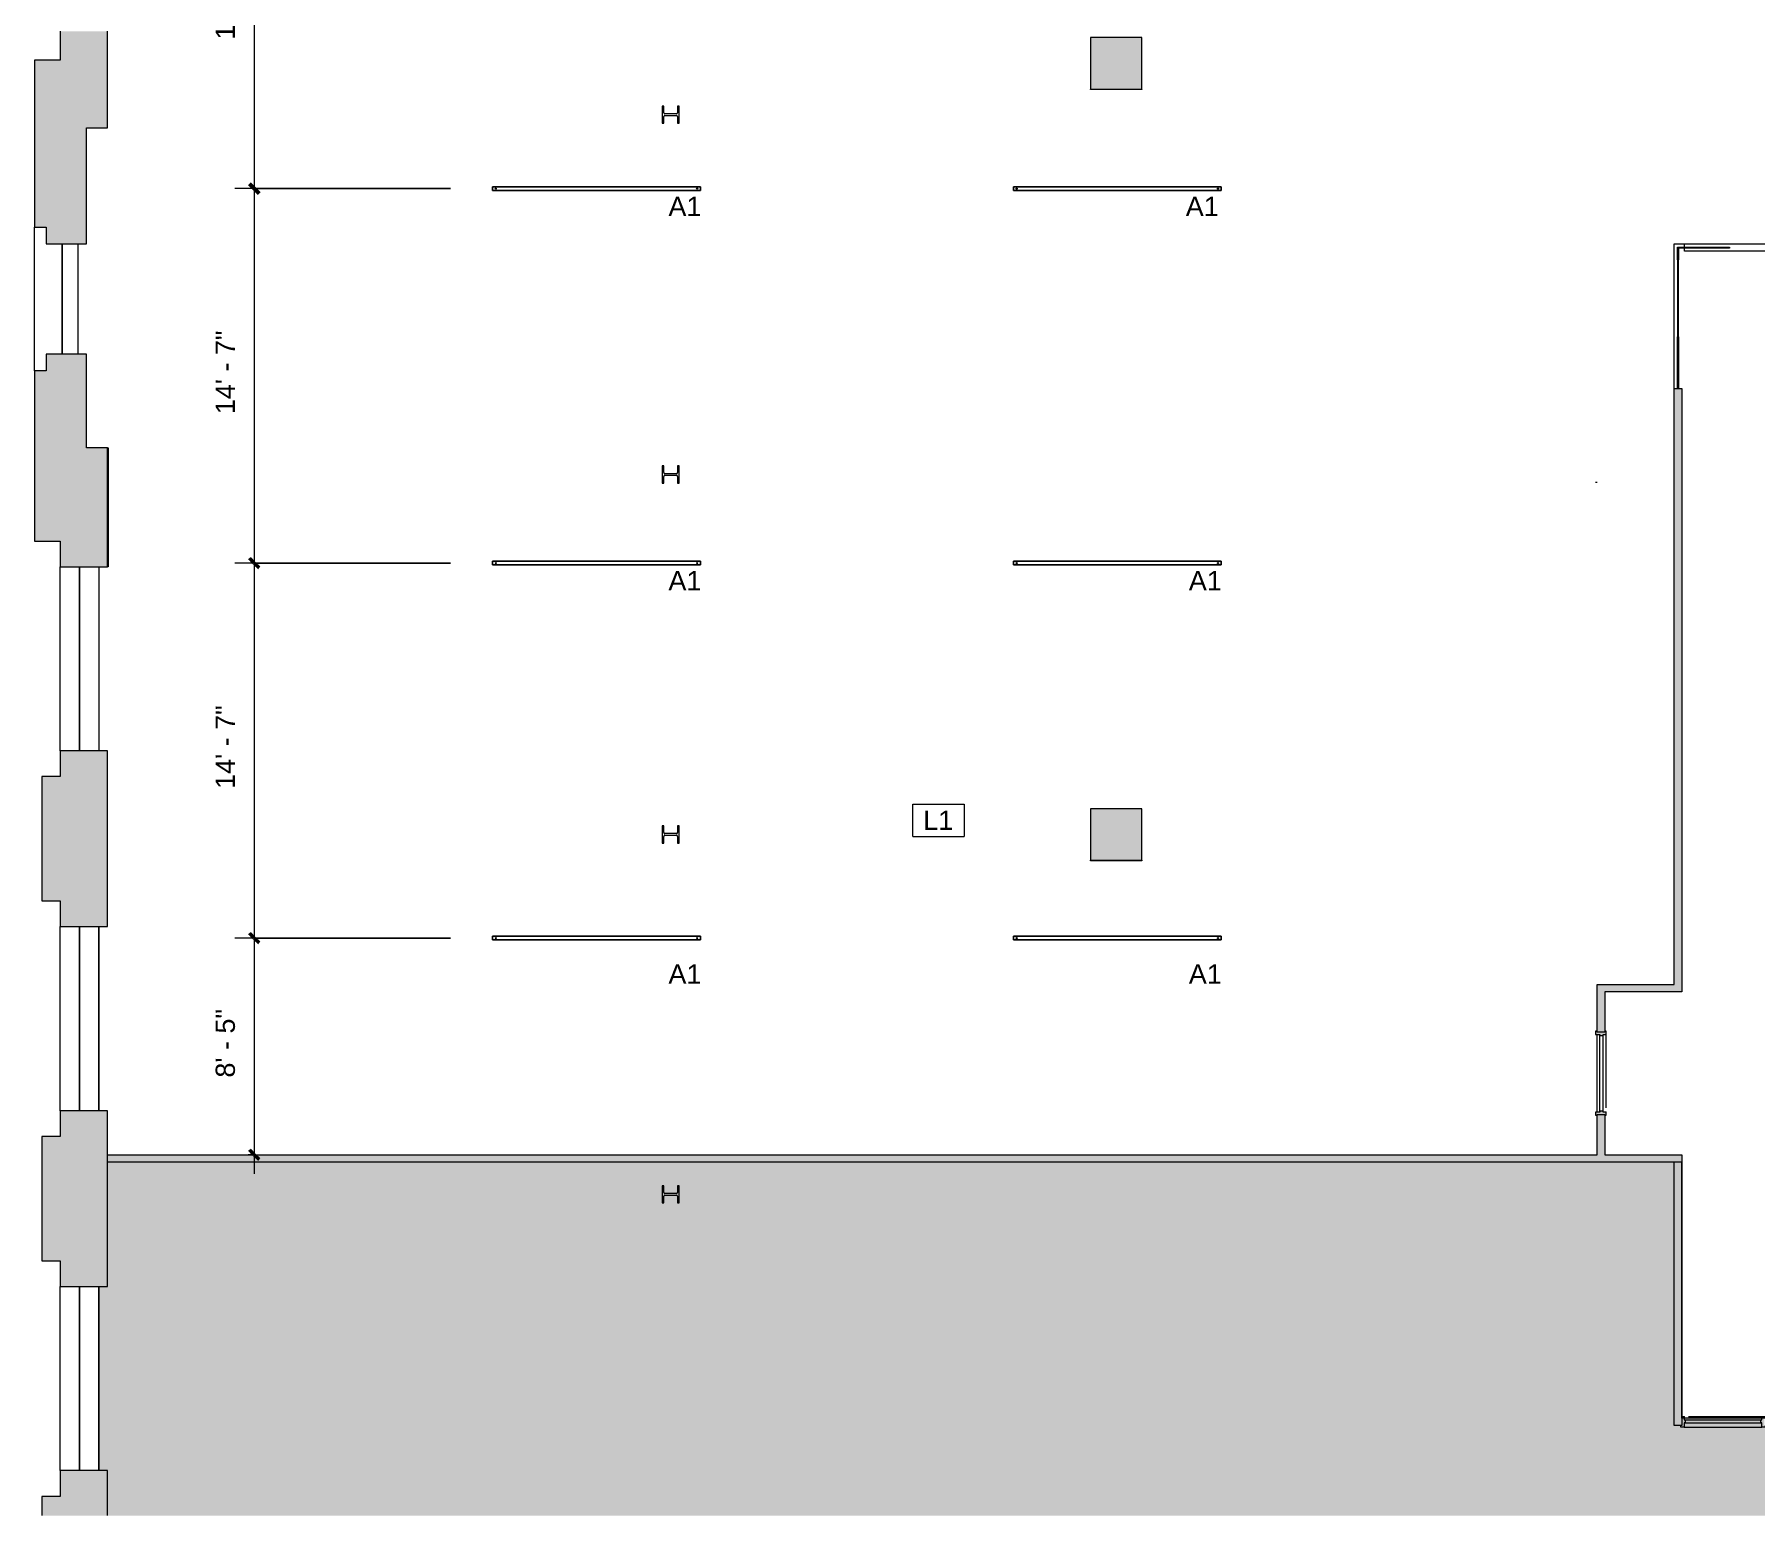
# Model space of a CAD drawing. Header units: inches. Extents: x 0 to 2024, y 708 to 2121.
# Drawn here: x 0 to 803, y 708 to 1399 of the extents above; entities that cross this region are included whole.
import ezdxf

# ---------------------------------------------------------------- set-up
doc = ezdxf.new("R2010")
doc.units = ezdxf.units.IN
doc.header["$MEASUREMENT"] = 0
for name, color, linetype, lineweight in [('A-ANNO-DIMS', 211, 'Continuous', 9), ('A-ANNO-DIMS-96', 211, 'Continuous', 9), ('A-ANNO-KEYN', 231, 'Continuous', 9), ('A-CLNG', 13, 'Continuous', 13), ('A-DETL', 90, 'Continuous', 9), ('A-DETL-GENF', 92, 'Continuous', 9), ('A-DOOR', 31, 'Continuous', 13), ('A-WALL', 113, 'Continuous', 13), ('A-WALL-PATT', 111, 'Continuous', 13), ('CORE', 7, 'Continuous', 9), ('E-LITE-EQPM', 33, 'Continuous', 9), ('E-LITE-EQPM-IDEN', 33, 'Continuous', 9), ('I-WALL', 2, 'Continuous', 13), ('Victor Bldg - 6th Floor_LINK_dwg', 8, 'Continuous', 9), ('WINDOWS', 7, 'Continuous', 9), ('WINDOWS SILL', 7, 'Continuous', 9)]:
    doc.layers.add(name, color=color, linetype=linetype, lineweight=lineweight)
doc.styles.add('Arial', font='arial.ttf', dxfattribs={"height": 9})
doc.styles.add('Swis721 Lt BT', font='swissl.ttf', dxfattribs={"height": 9})
doc.dimstyles.new('OTJ_-_3_32__Linear__1_2__Tolerance', dxfattribs={"dimscale": 12, "dimtxt": 9.497835, "dimasz": 0.375, "dimexe": 0.75, "dimexo": 0.5, "dimgap": 0.5, "dimtad": 1, "dimdec": 1, "dimrnd": 0.5, "dimzin": 3, "dimdsep": 46, "dimlunit": 4, "dimtxsty": 'Swis721 Lt BT', "dimblk1": 'OBLIQUE', "dimblk2": 'OBLIQUE', "dimsah": 1, "dimcen": 0.09, "dimdle": 0.75, "dimazin": 0, "dimtfac": 1, "dimtdec": 4, "dimtix": 1, "dimtmove": 0, "dimatfit": 3, "dimfxl": 1, "dimtvp": 1, "dimfrac": 2, "dimtolj": 1, "dimtzin": 0, "dimarcsym": 2})

# ---------------------------------------------------------------- blocks, each defined once
blk = doc.blocks.new('Door - Single - Solid Door-V3-Level 06  RCP')
at = {"layer": 'A-DOOR'}
h = blk.add_hatch(color=250, dxfattribs=at)
h.paths.add_polyline_path([(23.24, -2.41), (23.62, -2.41), (23.62, -1.66), (23.24, -1.66), (23.24, 1.84), (23.62, 1.84), (23.62, 2.59), (22.12, 2.59), (22.12, 1.09), (21.62, 1.09), (21.62, -0.41), (22.12, -0.41), (22.12, -2.41)], flags=0)
h.paths.add_polyline_path([(-15.26, -2.41), (-14.13, -2.41), (-14.13, -0.41), (-13.63, -0.41), (-13.63, 1.09), (-14.13, 1.09), (-14.13, 2.59), (-15.26, 2.59), (-15.26, -1.66), (-15.63, -1.66), (-15.63, -2.41)], flags=0)
at = {"layer": 'A-DOOR', "color": 8, "lineweight": 20}
for p, q in [((-15.26, 2.59), (-14.13, 2.59)), ((-14.13, 2.59), (-14.13, 1.09)), ((-14.13, 1.09), (-13.63, 1.09)), ((-13.63, 1.09), (-13.63, -0.41)), ((21.62, -0.41), (21.62, 1.09)), ((21.62, 1.09), (22.12, 1.09)), ((22.12, 1.09), (22.12, 2.59)), ((22.12, 2.59), (23.62, 2.59)), ((23.62, 2.59), (23.62, 1.84)), ((-15.63, -2.41), (-15.63, -1.66)), ((-14.13, -2.41), (-15.63, -2.41)), ((-13.63, -0.41), (-14.13, -0.41)), ((-14.13, -0.41), (-14.13, -2.41)), ((22.12, -0.41), (21.62, -0.41)), ((22.12, -2.41), (22.12, -0.41)), ((23.62, -2.41), (22.12, -2.41)), ((23.62, -1.66), (23.62, -2.41))]:
    blk.add_line(p, q, dxfattribs=at)
at = {"layer": 'A-DOOR', "lineweight": 9}
for p, q in [((-14.13, 2.59), (-14.01, 2.59)), ((-13.63, 1.09), (21.62, 1.09)), ((-12.06, 2.59), (22.12, 2.59)), ((-14.13, -2.41), (22.12, -2.41)), ((-13.63, -0.41), (21.62, -0.41))]:
    blk.add_line(p, q, dxfattribs=at)
blk = doc.blocks.new('Door - Single - Solid Door-V4-Level 06  RCP')
at = {"layer": 'A-DOOR'}
h = blk.add_hatch(color=250, dxfattribs=at)
h.paths.add_polyline_path([(-15.63, 2.41), (-15.63, 1.66), (-15.26, 1.66), (-15.26, -1.84), (-15.63, -1.84), (-15.63, -2.59), (-14.13, -2.59), (-14.13, -1.09), (-13.63, -1.09), (-13.63, 0.41), (-14.13, 0.41), (-14.13, 2.41), (-15.26, 2.41)], flags=0)
h.paths.add_polyline_path([(21.62, -1.09), (22.12, -1.09), (22.12, -2.59), (23.62, -2.59), (23.62, -1.84), (23.24, -1.83), (23.24, 1.66), (23.62, 1.66), (23.62, 2.41), (22.12, 2.41), (22.12, 0.41), (21.62, 0.41), (21.62, -0.76)], flags=0)
at = {"layer": 'A-DOOR', "color": 8, "lineweight": 20}
for p, q in [((-14.13, 2.41), (-15.63, 2.41)), ((-15.63, 2.41), (-15.63, 1.66)), ((-14.13, 0.41), (-14.13, 2.41)), ((-13.63, 0.41), (-14.13, 0.41)), ((-13.63, -1.09), (-13.63, 0.41)), ((21.62, 0.41), (21.62, -1.09)), ((22.12, 0.41), (21.62, 0.41)), ((22.12, 2.41), (22.12, 0.41)), ((23.62, 2.41), (22.12, 2.41)), ((23.62, 1.66), (23.62, 2.41)), ((-15.63, -1.84), (-15.63, -2.59)), ((-15.63, -2.59), (-14.13, -2.59)), ((-14.13, -1.09), (-13.63, -1.09)), ((-14.13, -2.59), (-14.13, -1.09)), ((21.62, -1.09), (22.12, -1.09)), ((22.12, -1.09), (22.12, -2.59)), ((22.12, -2.59), (23.62, -2.59)), ((23.62, -2.59), (23.62, -1.84))]:
    blk.add_line(p, q, dxfattribs=at)
at = {"layer": 'A-DOOR', "lineweight": 9}
for p, q in [((-13.63, 0.41), (21.62, 0.41)), ((-14.13, -2.59), (-14.01, -2.59)), ((-13.63, -1.09), (21.62, -1.09)), ((-12.06, -2.59), (22.12, -2.59))]:
    blk.add_line(p, q, dxfattribs=at)
blk = doc.blocks.new('Victor Bldg - 6th Floor_LINK_dwg-6972721-Level 06  RCP')
at = {"layer": 'A-WALL-PATT', "color": 7, "lineweight": 9}
blk.add_line((728.72, 1189.93), (729.5, 1189.93), dxfattribs=at)
at = {"layer": 'CORE'}
for p, q in [((299.75, 1361.93), (294.25, 1361.93)), ((294.25, 1361.18), (299.75, 1361.18)), ((299.75, 1193.93), (294.25, 1193.93)), ((294.25, 1193.18), (299.75, 1193.18)), ((299.75, 1025.88), (294.25, 1025.88)), ((294.25, 1025.12), (299.75, 1025.12)), ((299.75, 857.88), (294.25, 857.88)), ((294.25, 857.12), (299.75, 857.12))]:
    blk.add_line(p, q, dxfattribs=at)
at = {"layer": 'CORE', "flags": 128}
for points in [[(293.75, 1362.43), (293.75, 1365.56), (293, 1365.56), (293, 1357.56), (293.75, 1357.56), (293.75, 1360.68)], [(300.25, 1360.68), (300.25, 1357.56), (301, 1357.56), (301, 1365.56), (300.25, 1365.56), (300.25, 1362.43)], [(293.75, 1194.43), (293.75, 1197.56), (293, 1197.56), (293, 1189.56), (293.75, 1189.56), (293.75, 1192.68)], [(300.25, 1192.68), (300.25, 1189.56), (301, 1189.56), (301, 1197.56), (300.25, 1197.56), (300.25, 1194.43)], [(293.75, 1026.38), (293.75, 1029.5), (293, 1029.5), (293, 1021.5), (293.75, 1021.5), (293.75, 1024.62)], [(300.25, 1024.62), (300.25, 1021.5), (301, 1021.5), (301, 1029.5), (300.25, 1029.5), (300.25, 1026.38)], [(293.75, 858.38), (293.75, 861.5), (293, 861.5), (293, 853.5), (293.75, 853.5), (293.75, 856.62)], [(300.25, 856.62), (300.25, 853.5), (301, 853.5), (301, 861.5), (300.25, 861.5), (300.25, 858.38)]]:
    blk.add_lwpolyline(points, dxfattribs=at)
at = {"layer": 'CORE'}
for centre, start, end in [((294.25, 1362.43), 180, 270), ((294.25, 1360.68), 90, 180), ((299.75, 1362.43), 270, 0), ((299.75, 1360.68), 0, 90), ((294.25, 1194.43), 180, 270), ((294.25, 1192.68), 90, 180), ((299.75, 1194.43), 270, 0), ((299.75, 1192.68), 0, 90), ((294.25, 1026.38), 180, 270), ((294.25, 1024.62), 90, 180), ((299.75, 1026.38), 270, 0), ((299.75, 1024.62), 0, 90), ((294.25, 858.38), 180, 270), ((294.25, 856.62), 90, 180), ((299.75, 858.38), 270, 0), ((299.75, 856.62), 0, 90)]:
    blk.add_arc(centre, 0.5, start, end, dxfattribs=at)
at = {"layer": 'WINDOWS'}
for p, q in [((12.88, 1249.75), (12.88, 1301.25)), ((13.12, 1249.75), (13.12, 1301.25)), ((21, 1064.5), (21, 1150.5)), ((21.25, 1064.5), (21.25, 1150.5)), ((21, 896.5), (21, 982.5)), ((21.25, 896.5), (21.25, 982.5)), ((21, 728.5), (21, 814.5)), ((21.25, 728.5), (21.25, 814.5))]:
    blk.add_line(p, q, dxfattribs=at)
at = {"layer": 'WINDOWS SILL'}
for p, q in [((0, 1242), (0, 1309)), ((20.25, 1301.25), (20.25, 1249.75)), ((12, 1064.5), (12, 1150.5)), ((30, 1150.5), (30, 1064.5)), ((12, 896.5), (12, 982.5)), ((12, 728.5), (12, 814.5))]:
    blk.add_line(p, q, dxfattribs=at)
at = {"layer": 'WINDOWS SILL', "flags": 128}
blk.add_lwpolyline([(30, 896.5), (30, 982.5)], close=True, dxfattribs=at)
blk.add_lwpolyline([(30, 814.5), (30, 728.5), (30, 814.5), (30, 728.5)], dxfattribs=at)
blk = doc.blocks.new('L-Pendant-Axis-Sculpt-Direct_Indirect - SCDI-F-8-4584194-Level 06  RCP')
at = {"layer": 'A-DETL-GENF'}
for p, q in [((48.5, 0.875), (-48.5, 0.875)), ((-48.5, 0.875), (-48.5, -0.875)), ((-48.5, 0.875), (48.5, 0.875)), ((-48.5, -0.875), (-48.5, 0.875)), ((48.5, -0.875), (48.5, 0.875)), ((48.5, 0.875), (48.5, -0.875)), ((-48.5, -0.875), (48.5, -0.875)), ((48.5, -0.875), (-48.5, -0.875))]:
    blk.add_line(p, q, dxfattribs=at)
for centre in [(-47, 0), (47, 0)]:
    blk.add_circle(centre, 0.25, dxfattribs=at)
blk = doc.blocks.new('DIMBLOCK4-Level 06  RCP')
at = {"layer": 'A-ANNO-DIMS-96', "lineweight": 50}
for p, q in [((102.61, 1501.84), (100.36, 1504.09)), ((102.61, 1501.84), (104.86, 1499.59)), ((102.61, 1327.01), (100.36, 1329.26)), ((102.61, 1327.01), (104.86, 1324.76))]:
    blk.add_line(p, q, dxfattribs=at)
at = {"layer": 'A-ANNO-DIMS-96'}
for p, q in [((194.26, 1501.84), (93.61, 1501.84)), ((102.61, 1501.84), (102.61, 1327.01)), ((102.61, 1501.84), (194.26, 1501.84)), ((194.26, 1327.01), (93.61, 1327.01)), ((102.61, 1327.01), (194.26, 1327.01))]:
    blk.add_line(p, q, dxfattribs=at)
at = {"layer": 'A-ANNO-DIMS-96', "color": 0, "insert": (84.59, 1396.56), "char_height": 9, "width": 42.8759, "attachment_point": 1, "rotation": 90, "line_spacing_factor": 1.005062, "style": 'Swis721 Lt BT'}
blk.add_mtext('14\' - 7"', dxfattribs=at)
blk = doc.blocks.new('_Oblique')
at = {"color": 0, "linetype": 'ByBlock', "lineweight": -2}
blk.add_line((-0.5, -0.5), (0.5, 0.5), dxfattribs=at)
blk = doc.blocks.new('DIMBLOCK5-Level 06  RCP')
at = {"layer": 'A-ANNO-DIMS-96'}
for p, q in [((194.26, 1327.01), (93.61, 1327.01)), ((102.61, 1327.01), (102.61, 1152.18)), ((102.61, 1327.01), (194.26, 1327.01)), ((194.26, 1152.18), (93.61, 1152.18)), ((102.61, 1152.18), (194.26, 1152.18))]:
    blk.add_line(p, q, dxfattribs=at)
at = {"layer": 'A-ANNO-DIMS-96', "lineweight": 50}
for p, q in [((102.61, 1327.01), (100.36, 1329.26)), ((102.61, 1327.01), (104.86, 1324.76)), ((102.61, 1152.18), (100.36, 1154.43)), ((102.61, 1152.18), (104.86, 1149.93))]:
    blk.add_line(p, q, dxfattribs=at)
at = {"layer": 'A-ANNO-DIMS-96', "color": 0, "insert": (84.59, 1221.73), "char_height": 9, "width": 42.8759, "attachment_point": 1, "rotation": 90, "line_spacing_factor": 1.005062, "style": 'Swis721 Lt BT'}
blk.add_mtext('14\' - 7"', dxfattribs=at)
blk = doc.blocks.new('DIMBLOCK6-Level 06  RCP')
at = {"layer": 'A-ANNO-DIMS-96'}
for p, q in [((194.26, 1152.18), (93.61, 1152.18)), ((102.61, 1152.18), (102.61, 977.11)), ((102.61, 1152.18), (194.26, 1152.18)), ((194.26, 977.11), (93.61, 977.11)), ((102.61, 977.11), (194.26, 977.11))]:
    blk.add_line(p, q, dxfattribs=at)
at = {"layer": 'A-ANNO-DIMS-96', "lineweight": 50}
for p, q in [((102.61, 1152.18), (100.36, 1154.43)), ((102.61, 1152.18), (104.86, 1149.93)), ((102.61, 977.11), (100.36, 979.36)), ((102.61, 977.11), (104.86, 974.86))]:
    blk.add_line(p, q, dxfattribs=at)
at = {"layer": 'A-ANNO-DIMS-96', "color": 0, "insert": (84.59, 1046.78), "char_height": 9, "width": 42.8759, "attachment_point": 1, "rotation": 90, "line_spacing_factor": 1.005062, "style": 'Swis721 Lt BT'}
blk.add_mtext('14\' - 7"', dxfattribs=at)
blk = doc.blocks.new('DIMBLOCK7-Level 06  RCP')
at = {"layer": 'A-ANNO-DIMS-96'}
for p, q in [((194.26, 977.11), (93.61, 977.11)), ((102.61, 977.11), (102.61, 867)), ((102.61, 977.11), (194.26, 977.11)), ((99.79, 876), (111.61, 876)), ((102.61, 876), (99.79, 876))]:
    blk.add_line(p, q, dxfattribs=at)
at = {"layer": 'A-ANNO-DIMS-96', "lineweight": 50}
for p, q in [((102.61, 977.11), (100.36, 979.36)), ((102.61, 977.11), (104.86, 974.86)), ((102.61, 876), (100.36, 878.25)), ((102.61, 876), (104.86, 873.75))]:
    blk.add_line(p, q, dxfattribs=at)
at = {"layer": 'A-ANNO-DIMS-96', "color": 0, "insert": (84.59, 912), "char_height": 9, "width": 34.9159, "attachment_point": 1, "rotation": 90, "line_spacing_factor": 1.005062, "style": 'Swis721 Lt BT'}
blk.add_mtext('8\' - 5"', dxfattribs=at)
blk = doc.blocks.new('Keynote Tag - Keynote Number - Boxed-135510-Level 06  RCP')
at = {"layer": 'A-ANNO-KEYN'}
for p, q in [((-0.125, -0.0792), (-0.125, 0.0781)), ((-0.125, 0.0781), (0.125, 0.0781)), ((0.125, 0.0781), (0.125, -0.0792)), ((-0.125, -0.0792), (0.125, -0.0792))]:
    blk.add_line(p, q, dxfattribs=at)

msp = doc.modelspace()

# ---------------------------------------------------------------- hatches: boundary and pattern name
at = {"layer": 'A-DETL-GENF'}
h = msp.add_hatch(color=7, dxfattribs=at)
h.paths.add_polyline_path([(22.25, 707.52), (34.12, 707.52), (34.12, 728.5), (12, 728.5), (12, 716.5), (3.5, 716.5), (3.5, 707.52), (14.84, 707.52)], flags=0)
h.paths.add_polyline_path([(12, 814.5), (34.12, 814.5), (34.12, 896.5), (12, 896.5), (12, 884.5), (3.5, 884.5), (3.5, 826.5), (12, 826.5)], flags=0)
h.paths.add_polyline_path([(12, 982.5), (34.12, 982.5), (34.12, 1064.5), (12, 1064.5), (12, 1052.5), (3.5, 1052.5), (3.5, 994.5), (12, 994.5)], flags=0)
h.paths.add_polyline_path([(493, 1013.5), (517, 1013.5), (517, 1037.5), (493, 1037.5), (493, 1013.75)], flags=0)
h.paths.add_polyline_path([(30, 1150.5), (34.12, 1150.5), (34.12, 1206), (24.38, 1206), (24.38, 1249.75), (5.5, 1249.75), (5.5, 1242), (0, 1242), (0, 1162.5), (12, 1162.5), (12, 1150.5), (24.38, 1150.5)], flags=0)
h.paths.add_polyline_path([(5.5, 1301.25), (24.38, 1301.25), (24.38, 1355.38), (34.12, 1355.38), (34.12, 1400.5), (12, 1400.5), (12, 1387), (0, 1387), (0, 1309), (5.5, 1309)], flags=0)
h.paths.add_polyline_path([(1439.5, 1371.5), (1455, 1371.5), (1455, 1399.5), (1427, 1399.5), (1427, 1371.5), (1429, 1371.5)], flags=0)
h.paths.add_polyline_path([(1787, 1371.5), (1815, 1371.5), (1815, 1399.5), (1787, 1399.5), (1787, 1398.43)], flags=0)
h.paths.add_polyline_path([(853, 1373.5), (853, 1397.5), (829, 1397.5), (829, 1373.5)], flags=0)
h.paths.add_polyline_path([(493, 1373.5), (517, 1373.5), (517, 1397.5), (493, 1397.5), (493, 1373.75)], flags=0)
h.paths.add_polyline_path([(1093, 1373.5), (1093, 1397.5), (1069, 1397.5), (1069, 1373.5)], flags=0)
h.paths.add_polyline_path([(12, 1486.5), (34.12, 1486.5), (34.12, 1568.5), (12, 1568.5), (12, 1555), (3.5, 1555), (3.5, 1500), (12, 1500)], flags=0)
h.paths.add_polyline_path([(12, 1654.5), (34.12, 1654.5), (34.12, 1736.5), (12, 1736.5), (12, 1723), (3.5, 1723), (3.5, 1668), (12, 1668)], flags=0)
h.paths.add_polyline_path([(1787, 1731.5), (1815, 1731.5), (1815, 1759.5), (1787, 1759.5), (1787, 1733.5)], flags=0)
h.paths.add_polyline_path([(493, 1733.5), (517, 1733.5), (517, 1757.5), (493, 1757.5), (493, 1733.75)], flags=0)
h.paths.add_polyline_path([(1429, 1733.5), (1453, 1733.5), (1453, 1757.5), (1429, 1757.5)], flags=0)
h.paths.add_polyline_path([(1080.57, 1733.5), (1093, 1733.5), (1093, 1757.5), (1069, 1757.5), (1069, 1733.5)], flags=0)
h.paths.add_polyline_path([(853, 1733.5), (853, 1757.5), (829, 1757.5), (829, 1733.5)], flags=0)
h.paths.add_polyline_path([(24.38, 1822.5), (34.12, 1822.5), (34.12, 1872.5), (24.38, 1872.5), (24.38, 1923.25), (5.5, 1923.25), (5.5, 1915.5), (0, 1915.5), (0, 1836), (12, 1836), (12, 1822.5)], flags=0)
h.paths.add_polyline_path([(24.38, 1974.75), (24.38, 2031.38), (37.25, 2031.38), (37.25, 2049.5), (29.5, 2049.5), (29.5, 2055), (0, 2055), (0, 1982.5), (5.5, 1982.5), (5.5, 1974.75), (20.25, 1974.75)], flags=0)
h.paths.add_polyline_path([(679, 2021.5), (703, 2021.5), (703, 2035.5), (723, 2035.5), (723, 2051.5), (659, 2051.5), (659, 2035.5), (679, 2035.5)], flags=0)
h.paths.add_polyline_path([(1776.5, 2021.5), (1783, 2021.5), (1783, 2035.5), (1803, 2035.5), (1803, 2051.5), (1739, 2051.5), (1739, 2035.5), (1759, 2035.5), (1759, 2021.5)], flags=0)
h.paths.add_polyline_path([(1423, 2021.5), (1423, 2035.5), (1443, 2035.5), (1443, 2051.5), (1379, 2051.5), (1379, 2035.5), (1399, 2035.5), (1399, 2021.5), (1416.5, 2021.5)], flags=0)
h.paths.add_polyline_path([(1039, 2021.5), (1063, 2021.5), (1063, 2035.5), (1083, 2035.5), (1083, 2051.5), (1019, 2051.5), (1019, 2035.5), (1039, 2035.5)], flags=0)
h.paths.add_polyline_path([(493, 2021.5), (517, 2021.5), (517, 2035.5), (543, 2035.5), (543, 2051.5), (480, 2051.5), (480, 2052.5), (447.75, 2052.5), (447.75, 2031.38), (493, 2031.38)], flags=0)
h.paths.add_polyline_path([(88.75, 2031.38), (135.25, 2031.38), (135.25, 2052.5), (126.25, 2052.5), (126.25, 2055), (96.5, 2055), (96.5, 2049.5), (88.75, 2049.5), (88.75, 2035.5)], flags=0)
h.paths.add_polyline_path([(226.75, 2031.38), (226.75, 2052.5), (177.75, 2052.5), (177.75, 2031.38), (216.77, 2031.38)], flags=0)
h.paths.add_polyline_path([(407.75, 2031.38), (407.75, 2052.5), (360.75, 2052.5), (360.75, 2031.38)], flags=0)
h.paths.add_polyline_path([(269.38, 2031.38), (318.25, 2031.38), (318.25, 2052.5), (269.38, 2052.5), (269.38, 2031.63)], flags=0)
h.paths.add_polyline_path([(604, 2035.5), (604, 2047.5), (598, 2047.5), (598, 2035.5)], flags=0)
h.paths.add_polyline_path([(784, 2035.5), (784, 2047.5), (778, 2047.5), (778, 2035.5)], flags=0)
h.paths.add_polyline_path([(903, 2035.5), (903, 2051.5), (839, 2051.5), (839, 2035.5)], flags=0)
h.paths.add_polyline_path([(964, 2035.5), (964, 2047.5), (958, 2047.5), (958, 2035.5)], flags=0)
h.paths.add_polyline_path([(1983, 2035.5), (1983, 2051.5), (1919, 2051.5), (1919, 2035.5)], flags=0)
h.paths.add_polyline_path([(1864, 2035.5), (1864, 2047.5), (1858, 2047.5), (1858, 2035.5)], flags=0)
h.paths.add_polyline_path([(1504, 2035.5), (1504, 2047.5), (1498, 2047.5), (1498, 2035.5)], flags=0)
h.paths.add_polyline_path([(1678, 2035.5), (1684, 2035.5), (1684, 2047.5), (1678, 2047.5)], flags=0)
h.paths.add_polyline_path([(1623, 2035.5), (1623, 2051.5), (1559, 2051.5), (1559, 2035.5)], flags=0)
h.paths.add_polyline_path([(1263, 2035.5), (1263, 2051.5), (1199, 2051.5), (1199, 2035.5)], flags=0)
h.paths.add_polyline_path([(1138, 2035.5), (1144, 2035.5), (1144, 2047.5), (1138, 2047.5)], flags=0)
h.paths.add_polyline_path([(1324, 2035.5), (1324, 2047.5), (1318, 2047.5), (1318, 2035.5)], flags=0)
h = msp.add_hatch(color=9, dxfattribs=at)
h.paths.add_polyline_path([(767.84, 707.52), (2023.53, 707.52), (2023.53, 2035.5), (1783, 2035.5), (1783, 2021.5), (1759, 2021.5), (1759, 2035.5), (1443, 2035.5), (1443, 1757.5), (1453, 1757.5), (1453, 1733.5), (1443, 1733.5), (1443, 1399.5), (1455, 1399.5), (1455, 1371.5), (1443, 1371.5), (1443, 1301.25), (1883.86, 1301.25), (1883.86, 1238), (1986, 1238), (1986, 749.5), (807.87, 749.5), (807.87, 748.75), (806.37, 748.75), (806.37, 750.75), (805.87, 750.75), (805.87, 752.25), (806.37, 752.25), (806.37, 753), (770.12, 753), (770.12, 752.25), (770.62, 752.25), (770.62, 750.75), (770.12, 750.75), (770.12, 748.75), (768.62, 748.75), (768.62, 749.5), (765.5, 749.5), (765.5, 872.5), (34.12, 872.5), (34.12, 814.5), (30, 814.5), (30, 728.5), (34.12, 728.5), (34.12, 707.52), (765.5, 707.52)], flags=0)
h.paths.add_polyline_path([(1004.38, 813), (1040.63, 813), (1040.63, 813.75), (1040.13, 813.75), (1040.13, 815.25), (1040.63, 815.25), (1040.63, 818.38), (1042.12, 818.38), (1042.12, 817.63), (1052.5, 817.63), (1052.5, 912.5), (993, 912.5), (993, 951.5), (907.38, 951.5), (907.38, 817.63), (1002.88, 817.63), (1002.88, 818.38), (1004.38, 818.38), (1004.38, 815.25), (1004.88, 815.25), (1004.88, 813.75), (1004.38, 813.75)], flags=0)
h.paths.add_polyline_path([(899.19, 813), (899.19, 815.38), (898.69, 815.38), (898.69, 816.88), (899.19, 816.88), (899.19, 818.38), (900.69, 818.38), (900.69, 817.63), (902.75, 817.63), (902.75, 951.5), (833.62, 951.5), (833.62, 817.63), (861.44, 817.63), (861.44, 818.38), (862.94, 818.38), (862.94, 816.88), (863.44, 816.88), (863.44, 815.38), (862.94, 815.38), (862.94, 813), (899.06, 813)], flags=0)
h.paths.add_polyline_path([(1286.13, 813), (1286.63, 813), (1286.63, 814.75), (1286.13, 814.75), (1286.13, 816.25), (1286.63, 816.25), (1286.63, 817.75), (1288.13, 817.75), (1288.13, 817), (1321.5, 817), (1321.5, 865.13), (1290.75, 865.13), (1290.75, 912.5), (1058.5, 912.5), (1058.5, 817), (1248.88, 817), (1248.88, 817.75), (1250.38, 817.75), (1250.38, 816.25), (1250.88, 816.25), (1250.88, 814.75), (1250.38, 814.75), (1250.38, 813), (1260.07, 813)], flags=0)
h.paths.add_polyline_path([(1737.13, 818), (1947.62, 818), (1947.62, 994.5), (1842, 994.5), (1842, 1002.5), (1843.49, 1002.5), (1843.49, 1138.5), (1842, 1138.5), (1842, 1141.5), (1737.13, 1141.5), (1737.13, 818.38)], flags=0)
h.paths.add_polyline_path([(1977, 818), (1977, 994.5), (1953.63, 994.5), (1953.63, 818)], flags=0)
h.paths.add_polyline_path([(1637.5, 818), (1730.13, 818), (1730.13, 1140.5), (1637.5, 1140.5), (1637.5, 1106.5), (1630.5, 1106.5), (1630.5, 1064.5), (1637.5, 1064.5), (1637.5, 1001.5), (1630.5, 1001.5), (1630.5, 959.5), (1637.5, 959.5), (1637.5, 897.5), (1630.5, 897.5), (1630.5, 855.5), (1637.5, 855.5), (1637.5, 820.08)], flags=0)
h.paths.add_polyline_path([(1388.5, 818), (1484.5, 818), (1484.5, 855.5), (1491.5, 855.5), (1491.5, 897.5), (1484.5, 897.5), (1484.5, 959.5), (1491.5, 959.5), (1491.5, 1001.5), (1484.5, 1001.5), (1484.5, 1064.5), (1491.5, 1064.5), (1491.5, 1106.5), (1484.5, 1106.5), (1484.5, 1153.5), (1388.5, 1153.5), (1388.5, 1106.5), (1381.5, 1106.5), (1381.5, 1143.5), (1321.5, 1143.5), (1321.5, 1013.5), (1323.13, 1013.5), (1323.13, 1014.25), (1324.63, 1014.25), (1324.65, 1012.75), (1325.13, 1012.75), (1325.13, 1011.25), (1324.63, 1011.25), (1324.63, 1008.5), (1360.88, 1008.5), (1360.88, 1011.25), (1360.38, 1011.25), (1360.38, 1012.75), (1360.88, 1012.75), (1360.88, 1014.25), (1362.38, 1014.25), (1362.38, 1013.5), (1381.5, 1013.5), (1381.5, 1064.5), (1388.5, 1064.5), (1388.5, 882.68)], flags=0)
h.paths.add_polyline_path([(1294.25, 868.63), (1318, 868.63), (1318, 912.5), (1294.25, 912.5), (1294.25, 882.68)], flags=0)
h.paths.add_polyline_path([(1023.22, 916), (1023.22, 936.5), (1026.38, 936.5), (1026.38, 1013.5), (1029.88, 1013.5), (1029.88, 936.5), (1038.55, 936.5), (1038.55, 1013.5), (1036, 1013.5), (1036, 1234.5), (867.38, 1234.5), (867.38, 957.5), (993, 957.5), (993, 1017.5), (1016.5, 1017.5), (1016.5, 1013.5), (997, 1013.5), (997, 916)], flags=0)
h.paths.add_polyline_path([(1109.89, 924.5), (1257.5, 924.5), (1257.5, 960.5), (1261, 960.5), (1261, 928), (1317.25, 928), (1317.25, 929.12), (1318.75, 929.12), (1318.75, 929.62), (1320.25, 929.62), (1320.25, 929.12), (1321.5, 929.12), (1321.5, 965.37), (1320.25, 965.37), (1320.25, 964.87), (1318.75, 964.87), (1318.75, 965.37), (1317.25, 965.37), (1317.25, 966.87), (1318, 966.87), (1318, 1004.12), (1261, 1004.12), (1261, 1009.12), (1318, 1009.12), (1318, 1066.12), (1042, 1066.12), (1042, 1013.5), (1042.05, 1013.5), (1042.05, 936.5), (1047.22, 936.5), (1047.22, 924.5), (1058.5, 924.5)], flags=0)
h.paths.add_polyline_path([(838, 957.5), (861.38, 957.5), (861.38, 1234.5), (838, 1234.5), (838, 962.48)], flags=0)
h.paths.add_polyline_path([(1947.62, 1000.5), (1980, 1000.5), (1980, 1232), (1886.36, 1232), (1886.36, 1230.94), (1887.11, 1230.94), (1887.11, 1229.44), (1885.61, 1229.44), (1885.61, 1228.94), (1884.11, 1228.94), (1884.11, 1229.44), (1880.36, 1229.44), (1880.36, 1193.19), (1884.11, 1193.19), (1884.11, 1193.69), (1885.61, 1193.69), (1885.61, 1193.19), (1887.11, 1193.19), (1887.11, 1191.69), (1886.36, 1191.69), (1886.36, 1138.5), (1885.99, 1138.5), (1885.99, 1000.5), (1924.6, 1000.5)], flags=0)
h.paths.add_polyline_path([(1848.11, 1002.5), (1876.99, 1002.5), (1876.99, 1138.5), (1848.11, 1138.5), (1848.11, 1027.36)], flags=0)
h.paths.add_polyline_path([(1249.2, 1070.12), (1318, 1070.12), (1318, 1080.12), (1042, 1080.12), (1042, 1070.12), (1189.25, 1070.12)], flags=0)
h.paths.add_polyline_path([(1098.22, 1084.12), (1318, 1084.12), (1318, 1149.63), (1317.25, 1149.63), (1317.25, 1151.13), (1319.25, 1151.13), (1319.25, 1151.63), (1320.75, 1151.63), (1320.75, 1151.13), (1322.25, 1151.13), (1322.25, 1149.63), (1321.5, 1149.63), (1321.5, 1147), (1381.5, 1147), (1381.5, 1234.5), (1379.13, 1234.5), (1379.13, 1233.75), (1377.63, 1233.75), (1377.63, 1235.25), (1377.13, 1235.25), (1377.13, 1236.75), (1377.63, 1236.75), (1377.63, 1238), (1341.38, 1238), (1341.38, 1236.75), (1341.88, 1236.75), (1341.88, 1235.25), (1341.38, 1235.25), (1341.38, 1233.75), (1339.88, 1233.75), (1339.88, 1234.5), (1321.5, 1234.5), (1321.5, 1188.88), (1322.25, 1188.88), (1322.25, 1187.38), (1320.75, 1187.38), (1320.75, 1186.88), (1319.25, 1186.88), (1319.25, 1187.38), (1317.25, 1187.38), (1317.25, 1188.88), (1318, 1188.88), (1318, 1199), (1248, 1199), (1248, 1191.75), (1242, 1191.75), (1242, 1215.75), (1104, 1215.75), (1104, 1191.75), (1098, 1191.75), (1098, 1220), (1042, 1220), (1042, 1084.12), (1098, 1084.12)], flags=0)
h.paths.add_polyline_path([(1829.94, 1146.5), (1880.36, 1146.5), (1880.36, 1189.88), (1879.63, 1189.88), (1879.63, 1154), (1828.63, 1154), (1828.63, 1146.5)], flags=0)
h.paths.add_polyline_path([(1767.13, 1146.5), (1767.13, 1233.38), (1636.5, 1233.38), (1636.5, 1147.5), (1737.13, 1147.5), (1737.13, 1146.5), (1765.42, 1146.5)], flags=0)
h.paths.add_polyline_path([(1432.68, 1165.5), (1488, 1165.5), (1488, 1234.5), (1443.88, 1234.5), (1443.88, 1233.75), (1442.38, 1233.75), (1442.38, 1235.25), (1441.88, 1235.25), (1441.88, 1236.75), (1442.38, 1236.75), (1442.38, 1238), (1406.12, 1238), (1406.12, 1236.75), (1406.63, 1236.75), (1406.63, 1235.25), (1406.12, 1235.25), (1406.12, 1233.75), (1404.62, 1233.75), (1404.62, 1234.5), (1402, 1234.5), (1402, 1228.5), (1385, 1228.5), (1385, 1165.5), (1406.25, 1165.5)], flags=0)
h.paths.add_polyline_path([(1248, 1202.5), (1318, 1202.5), (1318, 1234.5), (1248, 1234.5), (1248, 1215.75)], flags=0)
h.paths.add_polyline_path([(1244.5, 1219.75), (1244.5, 1232), (1101.5, 1232), (1101.5, 1219.75), (1242, 1219.75)], flags=0)
h.paths.add_polyline_path([(1087, 1223.5), (1098, 1223.5), (1098, 1234.5), (1042, 1234.5), (1042, 1223.5)], flags=0)
h.paths.add_polyline_path([(1388.5, 1232), (1398.5, 1232), (1398.5, 1234.5), (1385, 1234.5), (1385, 1232)], flags=0)
h.paths.add_polyline_path([(1813.84, 1371.5), (1787, 1371.5), (1787, 1399.5), (1815, 1399.5), (1815, 1371.5)], flags=0)
h.paths.add_polyline_path([(1787, 1731.5), (1787, 1759.5), (1815, 1759.5), (1815, 1731.5)], flags=0)
at = {"layer": 'A-WALL-PATT', "lineweight": 9}
for points in [[(765.5, 952), (769, 952), (769, 1233.75), (765.5, 1233.75), (765.5, 955.5)], [(765.5, 952), (765.5, 955.5), (729.5, 955.5), (729.5, 952), (765.48, 952)], [(729.5, 872.5), (729.5, 876), (34.12, 876), (34.12, 872.5), (474.88, 872.5)], [(732.99, 872.5), (769, 872.5), (769, 876), (729.5, 876), (729.5, 872.5)], [(765.5, 749.5), (769, 749.5), (769, 872.5), (765.5, 872.5), (765.5, 795.1)]]:
    msp.add_hatch(color=7, dxfattribs=at).paths.add_polyline_path(points, flags=0)
h = msp.add_hatch(color=7, dxfattribs=at)
h.paths.add_polyline_path([(732.99, 876), (733, 876), (732.99, 894.75), (729.5, 894.75), (729.5, 876), (732.78, 876)], flags=0)
h.paths.add_polyline_path([(729.5, 933.25), (733, 933.25), (732.99, 952), (729.5, 952)], flags=0)

# ---------------------------------------------------------------- linework, layer by layer
at = {"layer": 'A-CLNG'}
for p, q in [((20.25, 1301.25), (20.25, 1249.75)), ((765.5, 1233.75), (765.5, 1301.25)), ((765.5, 1301.25), (770.25, 1301.25)), ((30, 1150.5), (30, 1064.5)), ((30, 982.5), (30, 896.5)), ((729.5, 895.87), (729.5, 932.12))]:
    msp.add_line(p, q, dxfattribs=at)
at = {"layer": 'A-DETL'}
for p, q in [((12, 1400.5), (12, 1387)), ((34.12, 1355.38), (34.12, 1400.5)), ((517, 1397.5), (493, 1397.5)), ((493, 1397.5), (493, 1373.5)), ((517, 1373.5), (517, 1397.5)), ((12, 1387), (0, 1387)), ((0, 1387), (0, 1309)), ((493, 1373.5), (517, 1373.5)), ((24.38, 1301.25), (24.38, 1355.38)), ((24.38, 1355.38), (34.12, 1355.38)), ((0, 1309), (5.5, 1309)), ((5.5, 1309), (5.5, 1301.25)), ((5.5, 1301.25), (24.38, 1301.25)), ((24.38, 1249.75), (5.5, 1249.75)), ((5.5, 1249.75), (5.5, 1242)), ((24.38, 1206), (24.38, 1249.75)), ((5.5, 1242), (0, 1242)), ((0, 1242), (0, 1162.5)), ((34.12, 1206), (24.38, 1206)), ((34.12, 1150.5), (34.12, 1206)), ((0, 1162.5), (12, 1162.5)), ((12, 1162.5), (12, 1150.5)), ((12, 1150.5), (34.12, 1150.5)), ((34.12, 1064.5), (12, 1064.5)), ((12, 1064.5), (12, 1052.5)), ((34.12, 982.5), (34.12, 1064.5)), ((12, 1052.5), (3.5, 1052.5)), ((3.5, 1052.5), (3.5, 994.5)), ((517, 1037.5), (493, 1037.5)), ((493, 1037.5), (493, 1013.5)), ((517, 1013.5), (517, 1037.5)), ((493, 1013.5), (517, 1013.5)), ((3.5, 994.5), (12, 994.5)), ((12, 994.5), (12, 982.5)), ((12, 982.5), (34.12, 982.5)), ((34.12, 896.5), (12, 896.5)), ((12, 896.5), (12, 884.5)), ((34.12, 814.5), (34.12, 896.5)), ((12, 884.5), (3.5, 884.5)), ((3.5, 884.5), (3.5, 826.5)), ((769, 872.5), (34.12, 872.5)), ((769, 753), (769, 872.5)), ((3.5, 826.5), (12, 826.5)), ((12, 826.5), (12, 814.5)), ((12, 814.5), (34.12, 814.5)), ((30, 814.5), (30, 728.5)), ((1982.5, 753), (769, 753)), ((34.12, 728.5), (12, 728.5)), ((12, 728.5), (12, 716.5)), ((34.12, 707.52), (34.12, 728.5)), ((12, 716.5), (3.5, 716.5)), ((3.5, 716.5), (3.5, 707.52))]:
    msp.add_line(p, q, dxfattribs=at)
at = {"layer": 'A-WALL', "color": 55}
msp.add_line((767, 1233.75), (767.5, 1233.75), dxfattribs=at)
at = {"layer": 'I-WALL'}
for p, q in [((493, 1373.25), (493, 1373.5)), ((517, 1373.25), (493, 1373.25)), ((517, 1373.5), (517, 1373.25)), ((767, 1293.75), (767, 1299.75)), ((767, 1299.75), (791.25, 1299.75)), ((767.5, 1293.75), (767, 1293.75)), ((767.5, 1299.25), (767.5, 1293.75)), ((791.25, 1299.25), (767.5, 1299.25)), ((770.25, 1297.75), (770.25, 1301.25)), ((770.25, 1301.25), (808.5, 1301.25)), ((808.5, 1297.75), (770.25, 1297.75)), ((791.25, 1299.75), (791.25, 1299.25)), ((767, 1233.75), (767, 1257.75)), ((767, 1257.75), (767.5, 1257.75)), ((767.5, 1257.75), (767.5, 1233.75)), ((34.12, 1206), (34.37, 1206)), ((34.37, 1206), (34.37, 1150.5)), ((34.37, 1150.5), (34.12, 1150.5)), ((493, 1013.25), (493, 1013.5)), ((517, 1013.25), (493, 1013.25)), ((517, 1013.5), (517, 1013.25))]:
    msp.add_line(p, q, dxfattribs=at)
at = {"layer": 'I-WALL', "lineweight": 9}
for p, q in [((767, 1293.75), (767, 1257.75)), ((767.5, 1257.75), (767.5, 1293.75))]:
    msp.add_line(p, q, dxfattribs=at)
at = {"layer": 'I-WALL', "color": 8, "lineweight": 20}
for p, q in [((765.5, 955.5), (765.5, 1233.75)), ((765.5, 1233.75), (767, 1233.75)), ((767.5, 1233.75), (769, 1233.75)), ((769, 1233.75), (769, 952)), ((729.5, 955.5), (765.5, 955.5)), ((729.5, 933.25), (729.5, 955.5)), ((769, 952), (733, 952)), ((733, 952), (733, 933.25)), ((733, 933.25), (729.5, 933.25)), ((729.5, 876), (729.5, 894.75)), ((729.5, 894.75), (733, 894.75)), ((733, 894.75), (733, 876)), ((34.12, 876), (729.5, 876)), ((733, 876), (769, 876)), ((769, 876), (769, 749.5)), ((765.5, 872.5), (34.12, 872.5)), ((765.5, 749.5), (765.5, 872.5)), ((769, 749.5), (765.5, 749.5))]:
    msp.add_line(p, q, dxfattribs=at)

# ---------------------------------------------------------------- block references
at = {"layer": 'A-ANNO-KEYN', "xscale": 95.99999999999994, "yscale": 95.99999999999994, "zscale": 95.99999999999994}
msp.add_blockref('Keynote Tag - Keynote Number - Boxed-135510-Level 06  RCP', (422.05, 1032.17), dxfattribs=at)
at = {"layer": 'A-DOOR', "rotation": 90}
msp.add_blockref('Door - Single - Solid Door-V4-Level 06  RCP', (731.16, 910.01), dxfattribs=at)
at = {"layer": 'A-DOOR'}
msp.add_blockref('Door - Single - Solid Door-V3-Level 06  RCP', (784.26, 751.16), dxfattribs=at)
at = {"layer": 'E-LITE-EQPM', "rotation": 180}
for p in [(262.37, 1327.01), (505.51, 1327.01), (262.37, 1152.18), (505.51, 1152.18), (262.37, 977.11), (505.51, 977.11)]:
    msp.add_blockref('L-Pendant-Axis-Sculpt-Direct_Indirect - SCDI-F-8-4584194-Level 06  RCP', p, dxfattribs=at)
at = {"layer": 'Victor Bldg - 6th Floor_LINK_dwg', "color": 7}
msp.add_blockref('Victor Bldg - 6th Floor_LINK_dwg-6972721-Level 06  RCP', (0, 0), dxfattribs=at)

# ---------------------------------------------------------------- texts
at = {"layer": 'A-ANNO-KEYN', "insert": (414.9, 1036.63), "char_height": 9, "width": 16.968, "attachment_point": 1, "style": 'Arial'}
msp.add_mtext('L1', dxfattribs=at)
at = {"layer": 'E-LITE-EQPM-IDEN', "char_height": 9, "width": 18.786, "attachment_point": 1, "style": 'Arial'}
for insert in [(295.97, 1323.21), (537.46, 1323.21), (295.97, 1148.5), (538.88, 1148.5), (295.97, 964.84), (538.88, 964.84)]:
    msp.add_mtext('A1', dxfattribs=dict(at, insert=insert))

# ---------------------------------------------------------------- dimensions: what is measured, and where the dimension line sits
at = {"layer": 'A-ANNO-DIMS'}
for base, p1, p2, override, picture, middle in [((102.61, 1327.01), (200.26, 1501.84), (200.26, 1327.01), {"dimpost": '<>', "dimfxl": 174.828821}, 'DIMBLOCK4-Level 06  RCP', (92.11, 1414.43)), ((102.61, 1152.18), (200.26, 1327.01), (200.26, 1152.18), {"dimpost": '<>', "dimfxl": 174.828821}, 'DIMBLOCK5-Level 06  RCP', (92.11, 1239.6)), ((102.61, 977.11), (200.26, 1152.18), (200.26, 977.11), {"dimpost": '<>', "dimfxl": 175.078821}, 'DIMBLOCK6-Level 06  RCP', (92.11, 1064.65)), ((102.61, 876), (200.26, 977.11), (105.79, 876), {"dimpost": '<>', "dimfxl": 138.376983}, 'DIMBLOCK7-Level 06  RCP', (91.98, 926.55))]:
    dim = msp.add_linear_dim(base=base, p1=p1, p2=p2, angle=90, dimstyle='OTJ_-_3_32__Linear__1_2__Tolerance', override=override, dxfattribs=at)
    dim.commit()
    dim.dimension.update_dxf_attribs({"geometry": picture, "text_midpoint": middle})

doc.saveas('drawing.dxf')
